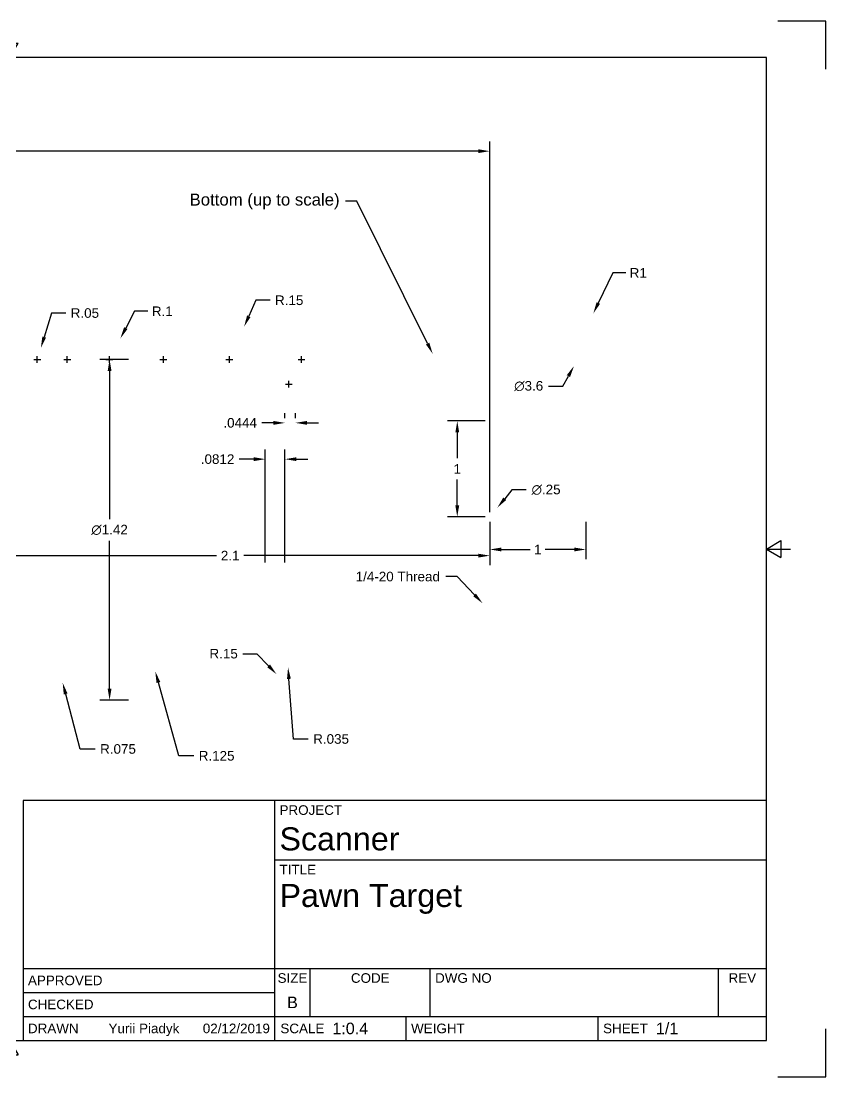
# Paper-space layout 'Sheet1' of a CAD drawing. Header units: inches. Extents: x 0 to 17, y -3.2 to 11.
# Drawn here: x 8.62 to 17, y 0 to 11 of the extents above; entities that cross this region are included whole.
import ezdxf
from ezdxf import colors
from ezdxf.entities.mleader import LeaderData, LeaderLine
from ezdxf.enums import TextEntityAlignment as Align
from ezdxf.math import Vec2, Vec3

# ---------------------------------------------------------------- set-up
doc = ezdxf.new("R2010")
doc.units = ezdxf.units.IN
doc.header["$LTSCALE"] = 0.75
doc.header["$MEASUREMENT"] = 0
doc.linetypes.add('CENTER2', pattern=[1.125, 0.75, -0.125, 0.125, -0.125])
for name, color, linetype, lineweight in [('Annotations', 7, 'Continuous', 25), ('Center Lines', 7, 'CENTER2', 25), ('Dimensions', 7, 'Continuous', 25)]:
    doc.layers.add(name, color=color, linetype=linetype, lineweight=lineweight)
doc.layers.add('Border', color=7, linetype='Continuous')
doc.layers.add('Titleblock', color=7, linetype='Continuous')
doc.styles.add('FusionTitle', font='')
doc.styles.get("Standard").update_dxf_attribs({"font": 'arial.ttf'})
doc.styles.get('FusionTitle').set_extended_font_data('Arial Unicode MS')
doc.dimstyles.get("Standard").update_dxf_attribs({"dimtxt": 0.1, "dimasz": 0.12, "dimexe": 0.1, "dimexo": 0.05, "dimgap": 0.06, "dimtad": 0, "dimtih": 1, "dimtoh": 1, "dimdec": 4, "dimzin": 12, "dimdsep": 46, "dimtxsty": 'Standard', "dimcen": 0, "dimclrd": 256, "dimclre": 256, "dimclrt": 256, "dimazin": 3, "dimtp": 0.01, "dimtm": 0.01, "dimtfac": 1, "dimtdec": 4, "dimtofl": 0, "dimtmove": 0, "dimatfit": 3, "dimfxl": 1, "dimtolj": 1, "dimtzin": 12, "dimarcsym": 1})

# ---------------------------------------------------------------- blocks, each defined once
blk = doc.blocks.new('ANSI_B_SHEET')
at = {"layer": 'Border'}
for p, q in [((0.5, 11), (0, 11)), ((0, 11), (0, 10.5)), ((17, 11), (16.5, 11)), ((17, 10.5), (17, 11)), ((8.5, 10.62), (8.5, 10.87)), ((8.413, 10.77), (8.587, 10.77)), ((8.5, 10.62), (8.413, 10.77)), ((8.5, 10.62), (8.587, 10.77)), ((16.38, 10.62), (0.62, 10.62)), ((0.62, 10.62), (0.62, 0.38)), ((16.38, 0.38), (16.38, 10.62)), ((0.47, 5.587), (0.47, 5.413)), ((0.62, 5.5), (0.47, 5.587)), ((16.38, 5.5), (16.53, 5.587)), ((16.53, 5.587), (16.53, 5.413)), ((0.62, 5.5), (0.37, 5.5)), ((0.62, 5.5), (0.47, 5.413)), ((16.38, 5.5), (16.63, 5.5)), ((16.38, 5.5), (16.53, 5.413)), ((0, 0.5), (0, 0)), ((17, 0), (17, 0.5)), ((0.62, 0.38), (16.38, 0.38)), ((8.5, 0.38), (8.413, 0.23)), ((8.5, 0.38), (8.5, 0.13)), ((8.5, 0.38), (8.587, 0.23)), ((8.413, 0.23), (8.587, 0.23)), ((0, 0), (0.5, 0)), ((16.5, 0), (17, 0))]:
    blk.add_line(p, q, dxfattribs=at)
blk = doc.blocks.new('ANSI_TITLEBLOCK')
at = {"layer": 'Titleblock'}
for p, q in [((0, 2.5), (-7.74, 2.5)), ((-7.74, 2.5), (-7.74, 0)), ((-5.12, 0), (-5.12, 2.5)), ((0, 0), (0, 2.5)), ((-5.12, 1.88), (0, 1.88)), ((-7.74, 0.75), (0, 0.75)), ((-4.75, 0.25), (-4.75, 0.75)), ((-3.5, 0.25), (-3.5, 0.75)), ((-0.5, 0.25), (-0.5, 0.75)), ((-7.74, 0.5), (-5.12, 0.5)), ((-7.74, 0.25), (0, 0.25)), ((-3.75, 0), (-3.75, 0.25)), ((-1.75, 0), (-1.75, 0.25)), ((-7.74, 0), (0, 0))]:
    blk.add_line(p, q, dxfattribs=at)
at = {"layer": 'Titleblock', "style": 'FusionTitle'}
for s, p in [('PROJECT', (-5.07, 2.45)), ('TITLE', (-5.07, 1.83)), ('DWG NO', (-3.45, 0.7))]:
    blk.add_text(s, height=0.1, dxfattribs=at).set_placement(p, align=Align.TOP_LEFT)
for s, p in [('APPROVED', (-7.69, 0.625)), ('CHECKED', (-7.69, 0.375)), ('DRAWN', (-7.69, 0.125)), ('SCALE', (-5.061, 0.125)), ('WEIGHT', (-3.7, 0.125)), ('SHEET', (-1.7, 0.125))]:
    blk.add_text(s, height=0.1, dxfattribs=at).set_placement(p, align=Align.MIDDLE_LEFT)
for s, p in [('SIZE', (-4.935, 0.7)), ('CODE', (-4.125, 0.7)), ('REV', (-0.25, 0.7))]:
    blk.add_text(s, height=0.1, dxfattribs=at).set_placement(p, align=Align.TOP_CENTER)
blk.add_attdef('PROJECT', (-5.07, 1.98), '', height=0.24, dxfattribs=at)
for tag, height, p in [('TITLE_1', 0.24, (-5.07, 1.63)), ('TITLE_2', 0.24, (-5.07, 1.29)), ('TITLE_3', 0.12, (-5.07, 0.95))]:
    blk.add_attdef(tag, text='', height=height, dxfattribs=at).set_placement(p, align=Align.TOP_LEFT)
for tag, height, p in [('APPROVED_BY', 0.1, (-6.851, 0.625)), ('CHECKED_BY', 0.1, (-6.851, 0.375)), ('DRAWN_BY', 0.1, (-6.851, 0.125)), ('SCALE', 0.12, (-4.52, 0.125)), ('WEIGHT', 0.12, (-3.1, 0.125)), ('SHEET', 0.12, (-1.15, 0.125))]:
    blk.add_attdef(tag, text='', height=height, dxfattribs=at).set_placement(p, align=Align.MIDDLE_LEFT)
for tag, p in [('APPROVED_DATE', (-5.17, 0.625)), ('CHECKED_DATE', (-5.17, 0.375)), ('DRAWN_DATE', (-5.17, 0.125))]:
    blk.add_attdef(tag, text='', height=0.1, dxfattribs=at).set_placement(p, align=Align.MIDDLE_RIGHT)
for tag, p in [('SIZE', (-4.935, 0.3)), ('CODE', (-4.125, 0.3)), ('REV', (-0.25, 0.3))]:
    blk.add_attdef(tag, text='', height=0.12, dxfattribs=at).set_placement(p, align=Align.BOTTOM_CENTER)
blk.add_attdef('DWG_NO', text='', height=0.12, dxfattribs=at).set_placement((-3.45, 0.3), align=Align.BOTTOM_LEFT)
blk = doc.blocks.new('*D23')
at = {"layer": 'Defpoints', "color": 0, "transparency": 16777216}
for p in [(8.824, 7.593), (8.787, 7.474)]:
    blk.add_point(p, dxfattribs=at)
at = {"layer": 'Dimensions', "lineweight": -2, "transparency": 16777216}
for p, q in [((8.936, 7.958), (8.859, 7.708)), ((9.083, 7.958), (8.936, 7.958))]:
    blk.add_line(p, q, dxfattribs=at)
at = {"layer": 'Dimensions', "transparency": 16777216}
blk.add_solid([(8.84, 7.714), (8.878, 7.702), (8.824, 7.593)], dxfattribs=at)
at = {"layer": 'Dimensions', "transparency": 16777216, "insert": (9.283, 7.958), "char_height": 0.1, "attachment_point": 5}
blk.add_mtext('\\A1;R.05', dxfattribs=at)
blk = doc.blocks.new('*D24')
at = {"layer": 'Defpoints', "color": 0, "transparency": 16777216}
for p in [(9.653, 7.695), (9.537, 7.474)]:
    blk.add_point(p, dxfattribs=at)
at = {"layer": 'Dimensions', "lineweight": -2, "transparency": 16777216}
for p, q in [((9.801, 7.977), (9.709, 7.801)), ((9.939, 7.977), (9.801, 7.977))]:
    blk.add_line(p, q, dxfattribs=at)
at = {"layer": 'Dimensions', "transparency": 16777216}
blk.add_solid([(9.691, 7.811), (9.727, 7.792), (9.653, 7.695)], dxfattribs=at)
at = {"layer": 'Dimensions', "transparency": 16777216, "insert": (10.089, 7.977), "char_height": 0.1, "attachment_point": 5}
blk.add_mtext('\\A1;R.1', dxfattribs=at)
blk = doc.blocks.new('*D25')
at = {"layer": 'Defpoints', "color": 0, "transparency": 16777216}
for p in [(10.941, 7.816), (10.787, 7.474)]:
    blk.add_point(p, dxfattribs=at)
at = {"layer": 'Dimensions', "lineweight": -2, "transparency": 16777216}
for p, q in [((11.064, 8.091), (10.99, 7.925)), ((11.212, 8.091), (11.064, 8.091))]:
    blk.add_line(p, q, dxfattribs=at)
at = {"layer": 'Dimensions', "transparency": 16777216}
blk.add_solid([(10.972, 7.934), (11.008, 7.917), (10.941, 7.816)], dxfattribs=at)
at = {"layer": 'Dimensions', "transparency": 16777216, "insert": (11.411, 8.091), "char_height": 0.1, "attachment_point": 5}
blk.add_mtext('\\A1;R.15', dxfattribs=at)
blk = doc.blocks.new('*D26')
at = {"layer": 'Defpoints', "color": 0, "transparency": 16777216}
for p in [(14.578, 7.954), (13.5, 5.699)]:
    blk.add_point(p, dxfattribs=at)
at = {"layer": 'Dimensions', "lineweight": -2, "transparency": 16777216}
for p, q in [((14.781, 8.377), (14.63, 8.062)), ((14.915, 8.377), (14.781, 8.377))]:
    blk.add_line(p, q, dxfattribs=at)
at = {"layer": 'Dimensions', "transparency": 16777216}
blk.add_solid([(14.612, 8.071), (14.648, 8.054), (14.578, 7.954)], dxfattribs=at)
at = {"layer": 'Dimensions', "transparency": 16777216, "insert": (15.046, 8.377), "char_height": 0.1, "attachment_point": 5}
blk.add_mtext('\\A1;R1', dxfattribs=at)
blk = doc.blocks.new('*D27')
at = {"layer": 'Defpoints', "color": 0, "transparency": 16777216}
for p in [(14.377, 7.407), (12.623, 4.262)]:
    blk.add_point(p, dxfattribs=at)
at = {"layer": 'Dimensions', "lineweight": -2, "transparency": 16777216}
for p, q in [((14.26, 7.197), (14.318, 7.302)), ((14.111, 7.197), (14.26, 7.197))]:
    blk.add_line(p, q, dxfattribs=at)
at = {"layer": 'Dimensions', "transparency": 16777216}
blk.add_solid([(14.301, 7.311), (14.336, 7.292), (14.377, 7.407)], dxfattribs=at)
at = {"layer": 'Dimensions', "transparency": 16777216, "insert": (13.905, 7.197), "char_height": 0.1, "attachment_point": 5}
blk.add_mtext('\\A1;∅3.6', dxfattribs=at)
blk = doc.blocks.new('*D28')
at = {"layer": 'Defpoints', "color": 0, "transparency": 16777216}
for p in [(13.5, 5.834), (14.5, 5.834), (14.5, 5.495)]:
    blk.add_point(p, dxfattribs=at)
at = {"layer": 'Dimensions', "lineweight": -2, "transparency": 16777216}
for p, q in [((13.5, 5.784), (13.5, 5.395)), ((14.5, 5.784), (14.5, 5.395)), ((13.62, 5.495), (13.922, 5.495)), ((14.38, 5.495), (14.078, 5.495))]:
    blk.add_line(p, q, dxfattribs=at)
at = {"layer": 'Dimensions', "transparency": 16777216}
for points in [[(13.62, 5.515), (13.62, 5.475), (13.5, 5.495)], [(14.38, 5.515), (14.38, 5.475), (14.5, 5.495)]]:
    blk.add_solid(points, dxfattribs=at)
at = {"layer": 'Dimensions', "transparency": 16777216, "insert": (14, 5.495), "char_height": 0.1, "attachment_point": 5}
blk.add_mtext('\\A1;1', dxfattribs=at)
blk = doc.blocks.new('*D29')
at = {"layer": 'Defpoints', "color": 0, "transparency": 16777216}
for p in [(13.161, 6.834), (13.5, 6.834), (13.5, 5.834)]:
    blk.add_point(p, dxfattribs=at)
at = {"layer": 'Dimensions', "lineweight": -2, "transparency": 16777216}
for p, q in [((13.45, 6.834), (13.061, 6.834)), ((13.161, 6.714), (13.161, 6.445)), ((13.161, 5.954), (13.161, 6.224)), ((13.45, 5.834), (13.061, 5.834))]:
    blk.add_line(p, q, dxfattribs=at)
at = {"layer": 'Dimensions', "transparency": 16777216}
for points in [[(13.141, 6.714), (13.181, 6.714), (13.161, 6.834)], [(13.141, 5.954), (13.181, 5.954), (13.161, 5.834)]]:
    blk.add_solid(points, dxfattribs=at)
at = {"layer": 'Dimensions', "transparency": 16777216, "insert": (13.161, 6.334), "char_height": 0.1, "attachment_point": 5}
blk.add_mtext('\\A1;1', dxfattribs=at)
blk = doc.blocks.new('*D30')
at = {"layer": 'Defpoints', "color": 0, "transparency": 16777216}
for p in [(13.579, 5.931), (13.421, 5.738)]:
    blk.add_point(p, dxfattribs=at)
at = {"layer": 'Dimensions', "lineweight": -2, "transparency": 16777216}
for p, q in [((13.731, 6.117), (13.655, 6.024)), ((13.88, 6.117), (13.731, 6.117))]:
    blk.add_line(p, q, dxfattribs=at)
at = {"layer": 'Dimensions', "transparency": 16777216}
blk.add_solid([(13.64, 6.037), (13.671, 6.011), (13.579, 5.931)], dxfattribs=at)
at = {"layer": 'Dimensions', "transparency": 16777216, "insert": (14.086, 6.117), "char_height": 0.1, "attachment_point": 5}
blk.add_mtext('\\A1;∅.25', dxfattribs=at)
blk = doc.blocks.new('*D33')
at = {"layer": 'Defpoints', "color": 0, "transparency": 16777216}
for p in [(9.1, 3.924), (9.148, 3.742)]:
    blk.add_point(p, dxfattribs=at)
at = {"layer": 'Dimensions', "lineweight": -2, "transparency": 16777216}
for p, q in [((9.234, 3.416), (9.083, 3.989)), ((9.39, 3.416), (9.234, 3.416))]:
    blk.add_line(p, q, dxfattribs=at)
at = {"layer": 'Dimensions', "transparency": 16777216}
blk.add_solid([(9.102, 3.994), (9.063, 3.984), (9.052, 4.105)], dxfattribs=at)
at = {"layer": 'Dimensions', "transparency": 16777216, "insert": (9.628, 3.416), "char_height": 0.1, "attachment_point": 5}
blk.add_mtext('\\A1;R.075', dxfattribs=at)
blk = doc.blocks.new('*D34')
at = {"layer": 'Defpoints', "color": 0, "transparency": 16777216}
for p in [(10.1, 3.924), (10.184, 3.622)]:
    blk.add_point(p, dxfattribs=at)
at = {"layer": 'Dimensions', "lineweight": -2, "transparency": 16777216}
for p, q in [((10.261, 3.345), (10.048, 4.109)), ((10.416, 3.345), (10.261, 3.345))]:
    blk.add_line(p, q, dxfattribs=at)
at = {"layer": 'Dimensions', "transparency": 16777216}
blk.add_solid([(10.068, 4.114), (10.029, 4.104), (10.016, 4.225)], dxfattribs=at)
at = {"layer": 'Dimensions', "transparency": 16777216, "insert": (10.655, 3.345), "char_height": 0.1, "attachment_point": 5}
blk.add_mtext('\\A1;R.125', dxfattribs=at)
blk = doc.blocks.new('*D35')
at = {"layer": 'Defpoints', "color": 0, "transparency": 16777216}
for p in [(11.279, 4.195), (11.537, 3.924)]:
    blk.add_point(p, dxfattribs=at)
at = {"layer": 'Dimensions', "lineweight": -2, "transparency": 16777216}
for p, q in [((10.928, 4.409), (11.075, 4.409)), ((11.075, 4.409), (11.196, 4.282))]:
    blk.add_line(p, q, dxfattribs=at)
at = {"layer": 'Dimensions', "transparency": 16777216}
blk.add_solid([(11.211, 4.296), (11.182, 4.268), (11.279, 4.195)], dxfattribs=at)
at = {"layer": 'Dimensions', "transparency": 16777216, "insert": (10.728, 4.409), "char_height": 0.1, "attachment_point": 5}
blk.add_mtext('\\A1;R.15', dxfattribs=at)
blk = doc.blocks.new('*D36')
at = {"layer": 'Defpoints', "color": 0, "transparency": 16777216}
for p in [(11.406, 4.179), (11.412, 4.092)]:
    blk.add_point(p, dxfattribs=at)
at = {"layer": 'Dimensions', "lineweight": -2, "transparency": 16777216}
for p, q in [((11.454, 3.52), (11.408, 4.147)), ((11.609, 3.52), (11.454, 3.52))]:
    blk.add_line(p, q, dxfattribs=at)
at = {"layer": 'Dimensions', "transparency": 16777216}
blk.add_solid([(11.428, 4.148), (11.388, 4.145), (11.399, 4.266)], dxfattribs=at)
at = {"layer": 'Dimensions', "transparency": 16777216, "insert": (11.847, 3.52), "char_height": 0.1, "attachment_point": 5}
blk.add_mtext('\\A1;R.035', dxfattribs=at)
blk = doc.blocks.new('*D59')
at = {"layer": 'Defpoints', "color": 0, "transparency": 16777216}
for p in [(11.366, 6.436), (11.162, 5.311), (11.366, 5.311)]:
    blk.add_point(p, dxfattribs=at)
at = {"layer": 'Dimensions', "lineweight": -2, "transparency": 16777216}
for p, q in [((11.162, 5.361), (11.162, 6.536)), ((11.366, 5.361), (11.366, 6.536)), ((11.042, 6.436), (10.89, 6.436)), ((11.486, 6.436), (11.606, 6.436))]:
    blk.add_line(p, q, dxfattribs=at)
at = {"layer": 'Dimensions', "transparency": 16777216}
for points in [[(11.042, 6.456), (11.042, 6.416), (11.162, 6.436)], [(11.486, 6.456), (11.486, 6.416), (11.366, 6.436)]]:
    blk.add_solid(points, dxfattribs=at)
at = {"layer": 'Dimensions', "transparency": 16777216, "insert": (10.665, 6.436), "char_height": 0.1, "attachment_point": 5}
blk.add_mtext('\\A1;.0812', dxfattribs=at)
blk = doc.blocks.new('*D63')
at = {"layer": 'Defpoints', "color": 0, "transparency": 16777216}
for p in [(13.5, 5.699), (8.25, 5.447), (8.25, 5.431)]:
    blk.add_point(p, dxfattribs=at)
at = {"layer": 'Dimensions', "lineweight": -2, "transparency": 16777216}
for p, q in [((13.5, 5.649), (13.5, 5.331)), ((8.25, 5.397), (8.25, 5.331)), ((8.37, 5.431), (10.653, 5.431)), ((13.38, 5.431), (10.938, 5.431))]:
    blk.add_line(p, q, dxfattribs=at)
at = {"layer": 'Dimensions', "transparency": 16777216}
for points in [[(8.37, 5.451), (8.37, 5.411), (8.25, 5.431)], [(13.38, 5.451), (13.38, 5.411), (13.5, 5.431)]]:
    blk.add_solid(points, dxfattribs=at)
at = {"layer": 'Dimensions', "transparency": 16777216, "insert": (10.796, 5.431), "char_height": 0.1, "attachment_point": 5}
blk.add_mtext('\\A1;2.1', dxfattribs=at)
blk = doc.blocks.new('*U64')
at = {"layer": 'Center Lines', "color": 0, "linetype": 'Continuous', "ltscale": 0.75, "transparency": 16777216}
for p, q in [((-0.035, 0), (0.035, 0)), ((0, -0.035), (0, 0.035))]:
    blk.add_line(p, q, dxfattribs=at)
blk = doc.blocks.new('*U65')
at = {"layer": 'Center Lines', "color": 0, "linetype": 'Continuous', "ltscale": 0.75, "transparency": 16777216}
for p, q in [((-0.035, 0), (0.035, 0)), ((0, -0.035), (0, 0.035))]:
    blk.add_line(p, q, dxfattribs=at)
blk = doc.blocks.new('*U66')
at = {"layer": 'Center Lines', "color": 0, "linetype": 'Continuous', "ltscale": 0.75, "transparency": 16777216}
for p, q in [((-0.035, 0), (0.035, 0)), ((0, -0.035), (0, 0.035))]:
    blk.add_line(p, q, dxfattribs=at)
blk = doc.blocks.new('*U67')
at = {"layer": 'Center Lines', "color": 0, "linetype": 'Continuous', "ltscale": 0.75, "transparency": 16777216}
for p, q in [((-0.035, 0), (0.035, 0)), ((0, -0.035), (0, 0.035))]:
    blk.add_line(p, q, dxfattribs=at)
blk = doc.blocks.new('*U68')
at = {"layer": 'Center Lines', "color": 0, "linetype": 'Continuous', "ltscale": 0.75, "transparency": 16777216}
for p, q in [((-0.035, 0), (0.035, 0)), ((0, -0.035), (0, 0.035))]:
    blk.add_line(p, q, dxfattribs=at)
blk = doc.blocks.new('*U72')
at = {"layer": 'Center Lines', "color": 0, "linetype": 'Continuous', "ltscale": 0.75, "transparency": 16777216}
for p, q in [((-0.035, 0), (0.035, 0)), ((0, -0.035), (0, 0.035))]:
    blk.add_line(p, q, dxfattribs=at)
blk = doc.blocks.new('*D73')
at = {"layer": 'Defpoints', "color": 0, "transparency": 16777216}
for p in [(9.54, 7.474), (9.787, 7.474), (9.787, 3.924)]:
    blk.add_point(p, dxfattribs=at)
at = {"layer": 'Dimensions', "lineweight": -2, "transparency": 16777216}
for p, q in [((9.737, 7.474), (9.44, 7.474)), ((9.54, 7.354), (9.54, 5.812)), ((9.54, 4.044), (9.54, 5.585)), ((9.737, 3.924), (9.44, 3.924))]:
    blk.add_line(p, q, dxfattribs=at)
at = {"layer": 'Dimensions', "transparency": 16777216}
for points in [[(9.52, 7.354), (9.56, 7.354), (9.54, 7.474)], [(9.52, 4.044), (9.56, 4.044), (9.54, 3.924)]]:
    blk.add_solid(points, dxfattribs=at)
at = {"layer": 'Dimensions', "transparency": 16777216, "insert": (9.54, 5.699), "char_height": 0.1, "attachment_point": 5}
blk.add_mtext('\\A1;∅1.42', dxfattribs=at)
blk = doc.blocks.new('*D77')
at = {"layer": 'Defpoints', "color": 0, "transparency": 16777216}
for p in [(11.366, 6.814), (11.366, 6.814), (11.476, 6.814)]:
    blk.add_point(p, dxfattribs=at)
at = {"layer": 'Dimensions', "lineweight": -2, "transparency": 16777216}
for p, q in [((11.366, 6.864), (11.366, 6.914)), ((11.476, 6.864), (11.476, 6.914)), ((11.246, 6.814), (11.126, 6.814)), ((11.596, 6.814), (11.716, 6.814))]:
    blk.add_line(p, q, dxfattribs=at)
at = {"layer": 'Dimensions', "transparency": 16777216}
for points in [[(11.246, 6.834), (11.246, 6.794), (11.366, 6.814)], [(11.596, 6.834), (11.596, 6.794), (11.476, 6.814)]]:
    blk.add_solid(points, dxfattribs=at)
at = {"layer": 'Dimensions', "transparency": 16777216, "insert": (10.9, 6.814), "char_height": 0.1, "attachment_point": 5}
blk.add_mtext('\\A1;.0444', dxfattribs=at)
blk = doc.blocks.new('*U84')
at = {"layer": 'Center Lines', "color": 0, "linetype": 'Continuous', "ltscale": 0.75, "transparency": 16777216}
for p, q in [((-0.035, 0), (0.035, 0)), ((0, -0.035), (0, 0.035))]:
    blk.add_line(p, q, dxfattribs=at)
blk = doc.blocks.new('*D95')
at = {"layer": 'Defpoints', "color": 0, "transparency": 16777216}
for p in [(13.5, 9.645), (13.5, 5.834), (1, 1.715)]:
    blk.add_point(p, dxfattribs=at)
at = {"layer": 'Dimensions', "lineweight": -2, "transparency": 16777216}
for p, q in [((1, 1.765), (1, 9.745)), ((13.5, 5.884), (13.5, 9.745)), ((1.12, 9.645), (7.157, 9.645)), ((13.38, 9.645), (7.343, 9.645))]:
    blk.add_line(p, q, dxfattribs=at)
at = {"layer": 'Dimensions', "transparency": 16777216}
for points in [[(1.12, 9.665), (1.12, 9.625), (1, 9.645)], [(13.38, 9.665), (13.38, 9.625), (13.5, 9.645)]]:
    blk.add_solid(points, dxfattribs=at)
at = {"layer": 'Dimensions', "transparency": 16777216, "insert": (7.25, 9.645), "char_height": 0.1, "attachment_point": 5}
blk.add_mtext('\\A1;5', dxfattribs=at)

psp = doc.layouts.new('Sheet1')

# ---------------------------------------------------------------- block references
at = {"layer": 'Border'}
psp.add_blockref('ANSI_B_SHEET', (0, 0), dxfattribs=at)
at = {"layer": 'Center Lines', "ltscale": 0.75}
for name, p in [('*U68', (8.7875, 7.47357)), ('*U67', (9.1, 7.47357)), ('*U64', (9.5375, 7.47357)), ('*U66', (10.1, 7.47357)), ('*U65', (10.7875, 7.47357)), ('*U72', (11.5375, 7.47357)), ('*U84', (11.40566, 7.21808))]:
    psp.add_blockref(name, p, dxfattribs=at)
at = {"layer": 'Titleblock'}
psp.add_blockref('ANSI_TITLEBLOCK', (16.38, 0.38), dxfattribs=at).add_auto_attribs({'SHEET': '1/1', 'SCALE': '1:0.4', 'DRAWN_DATE': '02/12/2019', 'DRAWN_BY': 'Yurii Piadyk', 'SIZE': 'B', 'PROJECT': 'Scanner', 'TITLE_1': 'Pawn Target'})

# ---------------------------------------------------------------- dimensions: what is measured, and where the dimension line sits
at = {"layer": 'Dimensions'}
for base, p1, p2, override, picture, middle in [((13.5, 9.64507), (1, 1.71513), (13.5, 5.83444), {"dimlfac": -0.4, "dimtmove": 1}, '*D95', (7.25, 9.64507)), ((11.36554, 6.81363), (11.47649, 6.81363), (11.36554, 6.81363), {"dimlfac": -0.4, "dimclrd": 256, "dimclre": 256}, '*D77', (10.90046, 6.81363))]:
    dim = psp.add_linear_dim(base=base, p1=p1, p2=p2, dimstyle='Standard', override=override, dxfattribs=at)
    dim.commit()
    dim.dimension.update_dxf_attribs({"geometry": picture, "text_midpoint": middle})
for center, mpoint, override, picture, middle in [((13.5, 5.69857), (14.57836, 7.95404), {"dimlfac": -0.4, "dimpost": '', "dimse1": 1, "dimclrd": 256, "dimclre": 256}, '*D26', (15.0457, 8.37688)), ((10.7875, 7.47357), (10.94073, 7.81584), {"dimlfac": -0.4, "dimpost": '', "dimse1": 1, "dimclrd": 256, "dimclre": 256}, '*D25', (11.41107, 8.0911)), ((9.5375, 7.47357), (9.65347, 7.69505), {"dimlfac": -0.4, "dimpost": '', "dimse1": 1}, '*D24', (10.0895, 7.97684)), ((8.7875, 7.47357), (8.82404, 7.59312), {"dimlfac": -0.4, "dimpost": '', "dimse1": 1}, '*D23', (9.28268, 7.95802)), ((11.5375, 3.92357), (11.27892, 4.19516), {"dimlfac": -0.4, "dimpost": '', "dimse1": 1}, '*D35', (10.72838, 4.40883)), ((10.1, 3.92357), (10.1837, 3.62249), {"dimlfac": -0.4, "dimpost": '', "dimse1": 1, "dimclrd": 256, "dimclre": 256}, '*D34', (10.65452, 3.34519)), ((11.40566, 4.17907), (11.41202, 4.0918), {"dimlfac": -0.4, "dimpost": '', "dimse1": 1, "dimclrd": 256, "dimclre": 256}, '*D36', (11.84737, 3.52043)), ((9.1, 3.92357), (9.14797, 3.74231), {"dimlfac": -0.4, "dimpost": '', "dimse1": 1, "dimclrd": 256, "dimclre": 256}, '*D33', (9.62799, 3.41623))]:
    dim = psp.add_radius_dim(center=center, mpoint=mpoint, dimstyle='Standard', override=override, dxfattribs=at)
    dim.commit()
    dim.dimension.update_dxf_attribs({"geometry": picture, "text_midpoint": middle, "dimtype": 164})
dim = psp.add_linear_dim(base=(9.5398, 7.47357), p1=(9.7875, 3.92357), p2=(9.7875, 7.47357), angle=90, text='∅<>', dimstyle='Standard', override={"dimlfac": -0.4}, dxfattribs=at)
dim.commit()
dim.dimension.update_dxf_attribs({"geometry": '*D73', "text_midpoint": (9.5398, 5.69857), "dimtype": 161})
for p1, p2, picture, middle in [((12.6234, 4.26231), (14.3766, 7.40657), '*D27', (13.90524, 7.19695)), ((13.42084, 5.7377), (13.57916, 5.93118), '*D30', (14.08611, 6.11693))]:
    dim = psp.add_diameter_dim_2p(p1=p1, p2=p2, dimstyle='Standard', override={"dimlfac": -1, "dimpost": '', "dimclrd": 256, "dimclre": 256}, dxfattribs=at)
    dim.commit()
    dim.dimension.update_dxf_attribs({"geometry": picture, "text_midpoint": middle, "dimtype": 163})
for p2, distance, picture, middle in [((13.5, 6.83444), 0.33941, '*D29', (13.16059, 6.33444)), ((14.5, 5.83444), -0.33941, '*D28', (14, 5.49503))]:
    dim = psp.add_aligned_dim(p1=(13.5, 5.83444), p2=p2, distance=distance, dimstyle='Standard', override={"dimlfac": -1, "dimpost": '', "dimclrd": 256, "dimclre": 256}, dxfattribs=at)
    dim.commit()
    dim.dimension.update_dxf_attribs({"geometry": picture, "text_midpoint": middle})
for base, p1, p2, picture, middle in [((11.36554, 6.43642), (11.1625, 5.31104), (11.36554, 5.31104), '*D59', (10.66478, 6.43642)), ((8.25, 5.4309), (13.5, 5.69857), (8.25, 5.44716), '*D63', (10.79562, 5.4309))]:
    dim = psp.add_linear_dim(base=base, p1=p1, p2=p2, angle=180, dimstyle='Standard', override={"dimlfac": -0.4}, dxfattribs=at)
    dim.commit()
    dim.dimension.update_dxf_attribs({"geometry": picture, "text_midpoint": middle, "dimtype": 160})

# ---------------------------------------------------------------- leaders
at = {"layer": 'Annotations'}
ml = psp.add_multileader_mtext('Standard', dxfattribs=at)
ml.set_content('Bottom (up to scale)', color=256)
ml.set_leader_properties()
ml.build(insert=Vec2(0, 0))
ml.multileader.update_dxf_attribs({"dogleg_length": 0.12, "arrow_head_size": 0.12})
ctx = ml.context
ctx.base_point, ctx.char_height, ctx.arrow_head_size, ctx.landing_gap_size, ctx.plane_origin = Vec3(10.33218, 9.12236), 0.125, 0.12, 0.06, Vec3(14.27999, 7.45667)
ctx.text_align_type = 2
notes = []
notes.append((ctx, [(0, (1, 1, 0), (12.11567, 9.12236), (-1, 0), 0.12, [(0, [(12.90539, 7.53339)], 0, [])])]))
ctx.mtext.insert, ctx.mtext.alignment, ctx.mtext.flow_direction = Vec3(11.93567, 9.20324), 3, 5
ml = psp.add_multileader_mtext('Standard', dxfattribs=at)
ml.set_content('1/4-20 Thread', color=256)
ml.set_leader_properties()
ml.build(insert=Vec2(0, 0))
ml.multileader.update_dxf_attribs({"dogleg_length": 0.12, "arrow_head_size": 0.12})
ctx = ml.context
ctx.base_point, ctx.char_height, ctx.arrow_head_size, ctx.landing_gap_size, ctx.plane_origin = Vec3(12.06817, 5.21215), 0.1, 0.12, 0.06, Vec3(13.45659, 4.95166)
ctx.text_align_type = 2
notes.append((ctx, [(0, (1, 1, 0), (13.16042, 5.21215), (-1, 0), 0.12, [(0, [(13.42458, 4.93413)], 0, [])])]))
ctx.mtext.insert, ctx.mtext.alignment, ctx.mtext.flow_direction = Vec3(12.98042, 5.263), 3, 5
for ctx, leaders in notes:
    for number, flags, end, landing, length, lines in leaders:
        leader = LeaderData()
        leader.index, (leader.has_last_leader_line, leader.has_dogleg_vector, leader.attachment_direction) = number, flags
        leader.last_leader_point, leader.dogleg_vector, leader.dogleg_length = Vec3(end), Vec3(landing), length
        for number, points, colour, breaks in lines:
            line = LeaderLine()
            line.index, line.vertices, line.color, line.breaks = number, Vec3.list(points), colors.encode_raw_color(colour), breaks
            leader.lines.append(line)
        ctx.leaders.append(leader)

doc.saveas('drawing.dxf')
